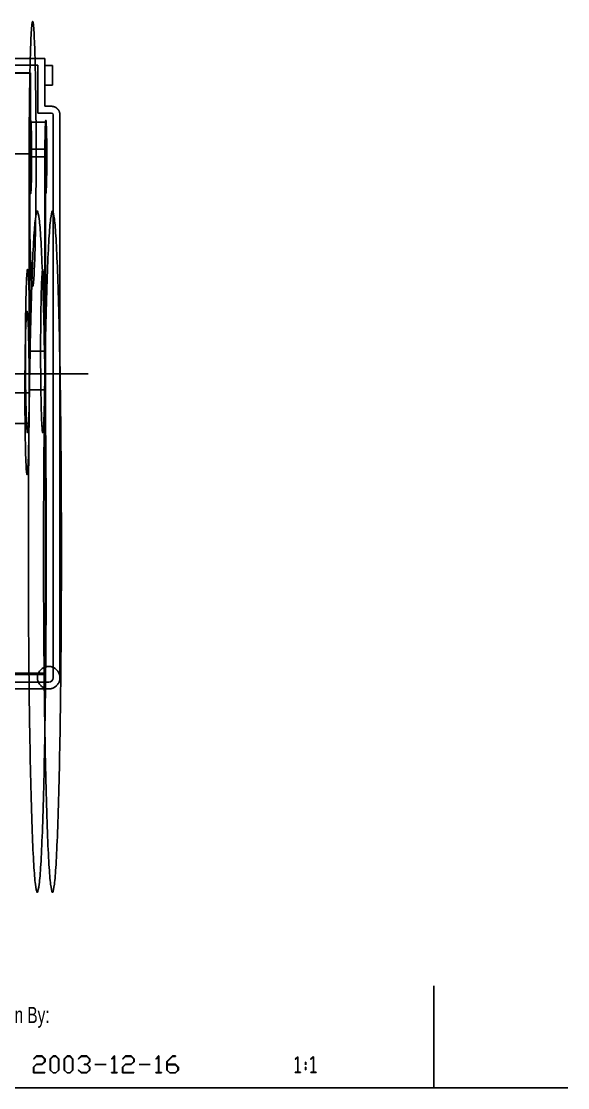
# Model space of a CAD drawing. Extents: x -143 to 433, y -329 to 88.
# Drawn here: x 335.7 to 432.8, y -329 to -139.6 of the extents above; entities that cross this region are included whole.
import ezdxf

# ---------------------------------------------------------------- set-up
doc = ezdxf.new("R2010")
doc.units = 0
doc.header["$MEASUREMENT"] = 0
doc.linetypes.add('center', pattern=[0])
doc.linetypes.add('solid', pattern=[0])
doc.layers.add('255', color=7, linetype='solid')

msp = doc.modelspace()

# ---------------------------------------------------------------- linework, layer by layer
at = {"layer": '255', "color": 3, "linetype": 'solid'}
for p, q in [((339.8989227294923, -146.2226327073412), (186.2989227294923, -146.2226327073408)), ((187.4989227294923, -147.4226327073408), (338.6989227294923, -147.4226327073412)), ((338.6989227294923, -155.9226327073412), (338.6989227294923, -147.4226327073412)), ((339.8989227294923, -149.2226327073412), (339.8989227294923, -146.2226327073412)), ((341.2989227294923, -147.4726327073412), (339.8989227294923, -147.4726327073412)), ((341.2989227294923, -147.4726327073412), (341.2989227294923, -150.9726327073412)), ((302.5989227294923, -148.7758615317411), (337.3456939050923, -148.7758615317412)), ((337.2635773644923, -148.8579780722412), (302.5989227294923, -148.8579780722411)), ((337.2635773644923, -148.8579780722412), (337.3456939050923, -148.7758615317412)), ((337.3456939050923, -148.7758615317412), (337.3456939050923, -157.5379742689412)), ((339.8989227294923, -154.7226327073412), (339.8989227294923, -149.2226327073412)), ((339.8989227294923, -150.9726327073412), (341.2989227294923, -150.9726327073412)), ((341.0984085407923, -154.7226327073412), (339.8989227294923, -154.7226327073412)), ((341.0989227294923, -155.9226327073412), (338.6989227294923, -155.9226327073412)), ((341.398922729492, -256.2226327073412), (341.3989227294923, -156.2226327073412)), ((342.5989227294921, -256.2233180573412), (342.5989227294923, -156.2227354929412)), ((340.0456939050923, -157.5379742689412), (337.3456939050923, -157.5379742689412)), ((340.0456939050923, -157.5379742689412), (340.0456939050921, -255.6694038829412)), ((339.9316261631923, -162.3623542956412), (337.2316261631923, -162.3623542956412)), ((334.1489227294923, -163.1741603788412), (337.1362065325923, -163.1741603788412)), ((337.1362065325922, -205.6416407470412), (337.1362065325923, -163.1741603788412)), ((339.9278572580923, -163.7226327073412), (337.2278572580923, -163.7226327073412)), ((337.2278572580923, -163.7226327073412), (337.2278572580922, -198.2099252039412)), ((339.9278572580922, -198.2099252039412), (339.9278572580923, -163.7226327073412)), ((339.9278572580922, -198.2099252039412), (337.2278572580922, -198.2099252039412)), ((337.1362065325922, -205.6416407470412), (334.1489227294922, -205.6416407470412)), ((339.8822937544922, -205.0970436144412), (337.1822937544922, -205.0970436144412)), ((337.1083621692921, -211.0919608191412), (189.0894832896922, -211.0919608191408)), ((339.7964661708921, -255.4201761487412), (302.5989227294921, -255.4201761487411)), ((340.0456939050921, -255.6694038829412), (302.5989227294921, -255.6694038829411)), ((339.7964661708921, -255.4201761487412), (340.0456939050921, -255.6694038829412)), ((185.5989227294921, -257.0226327073408), (340.5989227294921, -257.0226327073412)), ((185.5982373794921, -258.2226327073408), (340.5996080794921, -258.2226327073412))]:
    msp.add_line(p, q, dxfattribs=at)
at = {"layer": '255', "color": 1, "linetype": 'center'}
msp.add_line((347.5989227294922, -202.2226327072945), (178.5989227294922, -202.2226327072945), dxfattribs=at)
at = {"layer": '255', "color": 0, "linetype": 'solid'}
for p, q in [((409.049898729492, -310.9739715985461), (409.049898729492, -329.0494650385461)), ((337.908213040561, -323.9198037290336), (338.4172324691324, -323.4160505861764)), ((338.4478016119895, -323.4872825861764), (337.9693513262753, -323.9657328718907)), ((338.4172324691324, -323.4160505861764), (339.4352713262753, -323.4160505861764)), ((339.4033856119895, -323.4872825861764), (338.4478016119895, -323.4872825861764)), ((339.8765696119896, -323.9578334433193), (339.4033856119895, -323.4872825861764)), ((339.4352713262753, -323.4160505861764), (339.949557040561, -323.927703157605)), ((340.8696134215324, -323.927703157605), (341.3838991358181, -323.4160505861764)), ((341.4144682786753, -323.4907934433193), (340.9426008501038, -323.9639774433193)), ((341.3838991358181, -323.4160505861764), (341.9008179929609, -323.4160505861764)), ((341.8850191358181, -323.4907934433193), (341.4144682786753, -323.4907934433193)), ((342.3568865643895, -323.9639774433193), (341.8850191358181, -323.4907934433193)), ((341.9008179929609, -323.4160505861764), (342.4151037072467, -323.927703157605)), ((343.3648515167895, -323.927703157605), (343.8791372310752, -323.4160505861764)), ((343.9097063739324, -323.4907934433193), (343.437838945361, -323.9639774433193)), ((343.8791372310752, -323.4160505861764), (344.3960560882181, -323.4160505861764)), ((344.3802572310752, -323.4907934433193), (343.9097063739324, -323.4907934433193)), ((344.8521246596467, -323.9639774433193), (344.3802572310752, -323.4907934433193)), ((344.3960560882181, -323.4160505861764), (344.9103418025038, -323.927703157605)), ((345.865355897761, -323.9198037290336), (346.3743753263324, -323.4160505861764)), ((346.4049444691896, -323.4872825861764), (345.9264941834753, -323.9657328718907)), ((346.3743753263324, -323.4160505861764), (347.3924141834752, -323.4160505861764)), ((347.3605284691895, -323.4872825861764), (346.4049444691896, -323.4872825861764)), ((347.8337124691895, -323.9578334433193), (347.3605284691895, -323.4872825861764)), ((347.3924141834752, -323.4160505861764), (347.906699897761, -323.927703157605)), ((351.7558320882753, -323.9198037290336), (352.2635349454181, -323.4160505861764)), ((352.2516858025609, -323.5323340147478), (351.8169703739895, -323.9657328718907)), ((352.2516858025609, -326.3595888718907), (352.2516858025609, -323.5323340147478)), ((352.2635349454181, -323.4160505861764), (352.3085863739896, -323.4160505861764)), ((352.3085863739896, -323.4160505861764), (352.3085863739896, -326.3595888718907)), ((353.7367844692467, -323.9198037290336), (354.2458038978181, -323.4160505861764)), ((354.2763730406753, -323.4872825861764), (353.797922754961, -323.9657328718907)), ((354.2458038978181, -323.4160505861764), (355.2638427549609, -323.4160505861764)), ((355.2319570406752, -323.4872825861764), (354.2763730406753, -323.4872825861764)), ((355.7051410406752, -323.9578334433193), (355.2319570406752, -323.4872825861764)), ((355.2638427549609, -323.4160505861764), (355.7781284692467, -323.927703157605)), ((359.627260659761, -323.9198037290336), (360.1349635169038, -323.4160505861764)), ((360.1231143740466, -323.5323340147478), (359.6883989454752, -323.9657328718907)), ((360.1231143740466, -326.3595888718907), (360.1231143740466, -323.5323340147478)), ((360.1349635169038, -323.4160505861764), (360.1800149454752, -323.4160505861764)), ((360.1800149454752, -323.4160505861764), (360.1800149454752, -326.3595888718907)), ((361.6029467550181, -324.4244345861764), (362.6183524693038, -323.4160505861764)), ((362.6341513264466, -323.4872825861764), (361.6759341835895, -324.4415500147478)), ((362.6183524693038, -323.4160505861764), (363.1260553264466, -323.4160505861764)), ((363.1260553264466, -323.4872825861764), (362.6341513264466, -323.4872825861764)), ((363.1260553264466, -323.4160505861764), (363.1260553264466, -323.4872825861764)), ((384.3848029916983, -324.0149649685443), (384.8601956390125, -323.5432706756986)), ((384.8491005756068, -323.6521538268757), (384.4420504369095, -324.05797118075)), ((384.8601956390125, -323.5432706756986), (384.9023799946697, -323.5432706756986)), ((384.9023799946697, -323.5432706756986), (384.9023799946697, -326.29948218491)), ((387.1537532774928, -324.0149649685443), (387.6291459248071, -323.5432706756986)), ((387.6180508614013, -323.6521538268757), (387.2110007227042, -324.05797118075)), ((387.6291459248071, -323.5432706756986), (387.6713302804642, -323.5432706756986)), ((387.6713302804642, -323.5432706756986), (387.6713302804642, -326.29948218491)), ((337.9029467548467, -325.4066380147478), (338.4172324691324, -324.8949854433192)), ((337.9029467548467, -326.4160505861764), (337.9029467548467, -325.4066380147478)), ((337.9693513262753, -323.9657328718907), (337.908213040561, -323.9198037290336)), ((338.4478016119895, -324.9532025861764), (337.9759341834181, -325.4224368718907)), ((337.9759341834181, -325.4224368718907), (337.9759341834181, -326.3595888718907)), ((338.4172324691324, -324.8949854433192), (339.4033856119895, -324.8949854433192)), ((339.4352713262753, -324.9532025861764), (338.4478016119895, -324.9532025861764)), ((339.4033856119895, -324.8949854433192), (339.8765696119896, -324.4244345861764)), ((339.949557040561, -324.4415500147478), (339.4352713262753, -324.9532025861764)), ((339.8765696119896, -324.4244345861764), (339.8765696119896, -323.9578334433193)), ((339.949557040561, -324.4415500147478), (339.949557040561, -323.927703157605)), ((340.8696134215324, -325.9204848718907), (340.8696134215324, -323.927703157605)), ((340.9426008501038, -323.9639774433193), (340.9426008501038, -325.9218014433193)), ((342.3568865643895, -325.9218014433193), (342.3568865643895, -323.9639774433193)), ((342.4151037072467, -325.9204848718907), (342.4151037072467, -323.927703157605)), ((343.3648515167895, -325.9204848718907), (343.3648515167895, -323.927703157605)), ((343.437838945361, -323.9639774433193), (343.437838945361, -325.9218014433193)), ((344.8521246596467, -325.9218014433193), (344.8521246596467, -323.9639774433193)), ((344.9103418025038, -325.9204848718907), (344.9103418025038, -323.927703157605)), ((345.9264941834753, -323.9657328718907), (345.865355897761, -323.9198037290336)), ((346.8833947549039, -324.8949854433192), (347.3605284691895, -324.8949854433192)), ((346.8833947549039, -324.9532025861764), (346.8833947549039, -324.8949854433192)), ((347.3605284691895, -324.9532025861764), (346.8833947549039, -324.9532025861764)), ((347.3605284691895, -324.8949854433192), (347.8337124691895, -324.4244345861764)), ((347.8337124691895, -325.4224368718907), (347.3605284691895, -324.9532025861764)), ((347.906699897761, -324.4415500147478), (347.4282496120467, -324.9160505861764)), ((347.4282496120467, -324.9160505861764), (347.906699897761, -325.4066380147478)), ((347.8337124691895, -324.4244345861764), (347.8337124691895, -323.9578334433193)), ((347.8337124691895, -325.8903545861764), (347.8337124691895, -325.4224368718907)), ((347.906699897761, -323.927703157605), (347.906699897761, -324.4415500147478)), ((347.906699897761, -325.9204848718907), (347.906699897761, -325.4066380147478)), ((348.8197345644467, -324.9160505861764), (350.7933574215896, -324.9160505861764)), ((348.8197345644467, -324.9589077290335), (348.8197345644467, -324.9160505861764)), ((350.7933574215896, -324.9589077290335), (348.8197345644467, -324.9589077290335)), ((350.7933574215896, -324.9589077290335), (350.7933574215896, -324.9160505861764)), ((351.8169703739895, -323.9657328718907), (351.7558320882753, -323.9198037290336)), ((353.7315181835324, -325.4066380147478), (354.2458038978181, -324.8949854433192)), ((353.7315181835324, -326.4160505861764), (353.7315181835324, -325.4066380147478)), ((353.797922754961, -323.9657328718907), (353.7367844692467, -323.9198037290336)), ((354.2763730406753, -324.9532025861764), (353.8045056121038, -325.4224368718907)), ((353.8045056121038, -325.4224368718907), (353.8045056121038, -326.3595888718907)), ((354.2458038978181, -324.8949854433192), (355.2319570406752, -324.8949854433192)), ((355.2638427549609, -324.9532025861764), (354.2763730406753, -324.9532025861764)), ((355.2319570406752, -324.8949854433192), (355.7051410406752, -324.4244345861764)), ((355.7781284692467, -324.4415500147478), (355.2638427549609, -324.9532025861764)), ((355.7051410406752, -324.4244345861764), (355.7051410406752, -323.9578334433193)), ((355.7781284692467, -324.4415500147478), (355.7781284692467, -323.927703157605)), ((356.6911631359324, -324.9160505861764), (358.6647859930753, -324.9160505861764)), ((356.6911631359324, -324.9589077290335), (356.6911631359324, -324.9160505861764)), ((358.6647859930753, -324.9589077290335), (356.6911631359324, -324.9589077290335)), ((358.6647859930753, -324.9589077290335), (358.6647859930753, -324.9160505861764)), ((359.6883989454752, -323.9657328718907), (359.627260659761, -323.9198037290336)), ((361.6029467550181, -325.9204848718907), (361.6029467550181, -324.4244345861764)), ((361.6759341835895, -324.4415500147478), (361.6759341835895, -324.8949854433192)), ((361.6759341835895, -324.8949854433192), (363.1352713264466, -324.8949854433192)), ((361.6759341835895, -324.979383157605), (361.6759341835895, -325.9218014433193)), ((363.1033856121609, -324.979383157605), (361.6759341835895, -324.979383157605)), ((363.5765696121609, -325.4512505861764), (363.1033856121609, -324.979383157605)), ((363.1352713264466, -324.8949854433192), (363.6495570407324, -325.4066380147478)), ((363.5765696121609, -325.9218014433193), (363.5765696121609, -325.4512505861764)), ((363.6495570407324, -325.9204848718907), (363.6495570407324, -325.4066380147478)), ((384.4420504369095, -324.05797118075), (384.3848029916983, -324.0149649685443)), ((386.2258387095897, -324.5063838185557), (386.2941812182069, -324.5063838185557)), ((386.2258387095897, -324.9743797569329), (386.2258387095897, -324.5063838185557)), ((386.2258387095897, -325.4153956858014), (386.2941812182069, -325.4153956858014)), ((386.2258387095897, -325.87079410427), (386.2258387095897, -325.4153956858014)), ((386.2941812182069, -324.9743797569329), (386.2941812182069, -324.5063838185557)), ((386.2941812182069, -325.87079410427), (386.2941812182069, -325.4153956858014)), ((387.2110007227042, -324.05797118075), (387.1537532774928, -324.0149649685443)), ((339.912405040561, -326.4160505861764), (337.9029467548467, -326.4160505861764)), ((337.9759341834181, -326.3595888718907), (339.912405040561, -326.3595888718907)), ((339.912405040561, -326.3595888718907), (339.912405040561, -326.4160505861764)), ((341.3838991358181, -326.4160505861764), (340.8696134215324, -325.9204848718907)), ((340.9426008501038, -325.9218014433193), (341.4144682786753, -326.3936688718907)), ((341.9008179929609, -326.4160505861764), (341.3838991358181, -326.4160505861764)), ((341.4144682786753, -326.3936688718907), (341.8850191358181, -326.3936688718907)), ((342.3568865643895, -325.9218014433193), (341.8850191358181, -326.3936688718907)), ((342.4151037072467, -325.9204848718907), (341.9008179929609, -326.4160505861764)), ((343.8791372310752, -326.4160505861764), (343.3648515167895, -325.9204848718907)), ((343.437838945361, -325.9218014433193), (343.9097063739324, -326.3936688718907)), ((344.3960560882181, -326.4160505861764), (343.8791372310752, -326.4160505861764)), ((343.9097063739324, -326.3936688718907), (344.3802572310752, -326.3936688718907)), ((344.8521246596467, -325.9218014433193), (344.3802572310752, -326.3936688718907)), ((344.9103418025038, -325.9204848718907), (344.3960560882181, -326.4160505861764)), ((345.865355897761, -325.9283843004621), (345.9264941834753, -325.882455157605)), ((346.3743753263324, -326.4160505861764), (345.865355897761, -325.9283843004621)), ((345.9264941834753, -325.882455157605), (346.4049444691896, -326.3595888718907)), ((347.3924141834752, -326.4160505861764), (346.3743753263324, -326.4160505861764)), ((346.4049444691896, -326.3595888718907), (347.3605284691895, -326.3595888718907)), ((347.3605284691895, -326.3595888718907), (347.8337124691895, -325.8903545861764)), ((347.906699897761, -325.9204848718907), (347.3924141834752, -326.4160505861764)), ((351.7864012311324, -326.3595888718907), (352.2516858025609, -326.3595888718907)), ((351.7864012311324, -326.4160505861764), (351.7864012311324, -326.3595888718907)), ((352.7738709454181, -326.4160505861764), (351.7864012311324, -326.4160505861764)), ((352.3085863739896, -326.3595888718907), (352.7738709454181, -326.3595888718907)), ((352.7738709454181, -326.4160505861764), (352.7738709454181, -326.3595888718907)), ((355.7409764692467, -326.4160505861764), (353.7315181835324, -326.4160505861764)), ((353.8045056121038, -326.3595888718907), (355.7409764692467, -326.3595888718907)), ((355.7409764692467, -326.3595888718907), (355.7409764692467, -326.4160505861764)), ((359.6578298026181, -326.3595888718907), (360.1231143740466, -326.3595888718907)), ((359.6578298026181, -326.4160505861764), (359.6578298026181, -326.3595888718907)), ((360.6452995169038, -326.4160505861764), (359.6578298026181, -326.4160505861764)), ((360.1800149454752, -326.3595888718907), (360.6452995169038, -326.3595888718907)), ((360.6452995169038, -326.4160505861764), (360.6452995169038, -326.3595888718907)), ((362.1172324693038, -326.4160505861764), (361.6029467550181, -325.9204848718907)), ((361.6759341835895, -325.9218014433193), (362.1478016121609, -326.3936688718907)), ((363.1352713264466, -326.4160505861764), (362.1172324693038, -326.4160505861764)), ((362.1478016121609, -326.3936688718907), (363.1033856121609, -326.3936688718907)), ((363.5765696121609, -325.9218014433193), (363.1033856121609, -326.3936688718907)), ((363.6495570407324, -325.9204848718907), (363.1352713264466, -326.4160505861764)), ((384.413426714304, -326.29948218491), (384.8491005756068, -326.29948218491)), ((384.413426714304, -326.3523506756986), (384.413426714304, -326.29948218491)), ((385.3380538559725, -326.3523506756986), (384.413426714304, -326.3523506756986)), ((384.9023799946697, -326.29948218491), (385.3380538559725, -326.29948218491)), ((385.3380538559725, -326.3523506756986), (385.3380538559725, -326.29948218491)), ((386.2941812182069, -325.87079410427), (386.2258387095897, -325.87079410427)), ((387.1823770000985, -326.29948218491), (387.6180508614013, -326.29948218491)), ((387.1823770000985, -326.3523506756986), (387.1823770000985, -326.29948218491)), ((388.107004141767, -326.3523506756986), (387.1823770000985, -326.3523506756986)), ((387.6713302804642, -326.29948218491), (388.107004141767, -326.29948218491)), ((388.107004141767, -326.3523506756986), (388.107004141767, -326.29948218491)), ((432.8334427294922, -329.0494676293943), (154.7345227294921, -329.0494676293945))]:
    msp.add_line(p, q, dxfattribs=at)
at = {"layer": '255', "color": 3, "linetype": 'solid'}
for centre, radius, start, end in [((341.0989227294923, -156.2226327073412), 0.3000000000000007, 359.9999999999999, 449.9999999999998), ((340.5989227294921, -256.2226327073412), 0.7999999999999972, 269.9999999999999, 359.9999999999999)]:
    msp.add_arc(centre, radius, start, end, dxfattribs=at)
for points in [[(338.3669448462923, -163.1741603788412), (338.3669448462922, -186.6741603788412), (337.7515756894923, -186.6741603788412), (337.1362065325923, -186.6741603788412), (337.1362065325923, -163.1741603788412), (337.1362065325924, -139.6741603788412), (337.7515756894924, -139.6741603788412), (338.3669448462923, -139.6741603788412), (338.3669448462923, -163.1741603788412)], [(337.2278572580923, -163.7226327073412), (337.2278572580923, -157.2226327073412), (337.3980657482923, -157.2226327073412), (337.5682742384923, -157.2226327073412), (337.5682742384923, -163.7226327073412), (337.5682742384923, -170.2226327073412), (337.3980657482923, -170.2226327073412), (337.2278572580923, -170.2226327073412), (337.2278572580923, -163.7226327073412)], [(339.9278572580923, -163.7226327073412), (339.9278572580923, -170.2226327073412), (340.0980657482922, -170.2226327073412), (340.2682742384923, -170.2226327073412), (340.2682742384923, -163.7226327073412), (340.2682742384923, -157.2226327073412), (340.0980657482923, -157.2226327073412), (339.9278572580923, -157.2226327073412), (339.9278572580923, -163.7226327073412)], [(336.9921839639921, -233.8329514650412), (336.9921839639923, -173.3329514650412), (338.5764322188923, -173.3329514650412), (340.1606804737922, -173.3329514650412), (340.1606804737921, -233.8329514650412), (340.160680473792, -294.3329514650412), (338.576432218892, -294.3329514650412), (336.992183963992, -294.3329514650412), (336.9921839639921, -233.8329514650412)], [(339.6921839639921, -233.8329514650412), (339.692183963992, -294.3329514650412), (341.276432218892, -294.3329514650412), (342.8606804737919, -294.3329514650412), (342.8606804737921, -233.8329514650412), (342.8606804737923, -173.3329514650412), (341.2764322188923, -173.3329514650412), (339.6921839639922, -173.3329514650412), (339.6921839639921, -233.8329514650412)], [(339.6921839639921, -233.8329514650412), (339.692183963992, -294.3329514650412), (341.276432218892, -294.3329514650412), (342.8606804737919, -294.3329514650412), (342.8606804737921, -233.8329514650412), (342.8606804737923, -173.3329514650412), (341.2764322188923, -173.3329514650412), (339.6921839639922, -173.3329514650412), (339.6921839639921, -233.8329514650412)], [(336.4684655325922, -198.2099252039412), (336.4684655325922, -183.7099252039412), (336.8481613952922, -183.7099252039412), (337.2278572580922, -183.7099252039412), (337.2278572580922, -198.2099252039412), (337.2278572580922, -212.7099252039412), (336.8481613952922, -212.7099252039412), (336.4684655325922, -212.7099252039412), (336.4684655325922, -198.2099252039412)], [(339.1684655325922, -198.2099252039412), (339.1684655325922, -212.7099252039412), (339.5481613952921, -212.7099252039412), (339.9278572580922, -212.7099252039412), (339.9278572580922, -198.2099252039412), (339.9278572580922, -183.7099252039412), (339.5481613952923, -183.7099252039412), (339.1684655325922, -183.7099252039412), (339.1684655325922, -198.2099252039412)], [(336.3768148070922, -205.6416407470412), (336.3768148070922, -220.1416407470412), (336.7565106697922, -220.1416407470412), (337.1362065325922, -220.1416407470412), (337.1362065325922, -205.6416407470412), (337.1362065325922, -191.1416407470412), (336.7565106697922, -191.1416407470412), (336.3768148070922, -191.1416407470412), (336.3768148070922, -205.6416407470412)], [(342.013420104392, -257.6371300822412), (343.4276336667921, -256.2229165198412), (342.0124507068921, -254.8077335599412), (340.5972677469921, -253.3925506000412), (339.183054184592, -254.8067641624412), (337.768840622292, -256.2209777248412), (339.1840235820921, -257.6361606847412), (340.5992065419921, -259.0513436446412), (342.013420104392, -257.6371300822412)], [(342.013420104392, -257.6371300822412), (343.4276336667921, -256.2229165198412), (342.0124507068921, -254.8077335599412), (340.5972677469921, -253.3925506000412), (339.183054184592, -254.8067641624412), (337.768840622292, -256.2209777248412), (339.1840235820921, -257.6361606847412), (340.5992065419921, -259.0513436446412), (342.013420104392, -257.6371300822412)]]:
    msp.add_rational_spline(points, [1, 0.707106781, 1, 0.707106781, 1, 0.707106781, 1, 0.707106781, 1], degree=2, knots=[0, 0, 0, 1, 1, 2, 2, 3, 3, 4, 4, 4], dxfattribs=at)
msp.add_open_spline([(342.5989227294923, -156.2227354929412), (342.5935254418923, -156.0966272548412), (342.5774839689923, -155.9709722323412), (342.5510238960923, -155.8470916465412), (342.5143708081923, -155.7263067183412), (342.4675342367923, -155.6090954513412), (342.4108060551923, -155.4958342748412), (342.3448362496923, -155.3876945800412), (342.2702748063923, -155.2858477585412), (342.1872723268923, -155.1907239578412), (342.0962421013923, -155.1026018556412), (341.9981851065923, -155.0223718287412), (341.8941023190923, -154.9509242539412), (341.7842689708923, -154.8886106550412), (341.6691755367923, -154.8355636718412), (341.5500616475923, -154.7922926976412), (341.4281669336923, -154.7593071259412), (341.3192980015923, -154.7389989862412), (341.2090791737923, -154.7267409114412), (341.0984085407923, -154.7226327073412)], degree=1, dxfattribs=at)

# ---------------------------------------------------------------- texts
at = {"layer": '255', "color": 0, "linetype": 'solid', "width": 0.7142857142857143}
msp.add_text('Drawn By:', height=2.85402528, dxfattribs=at).set_placement((328.1858491294921, -317.5647575416231))

doc.saveas('drawing.dxf')
